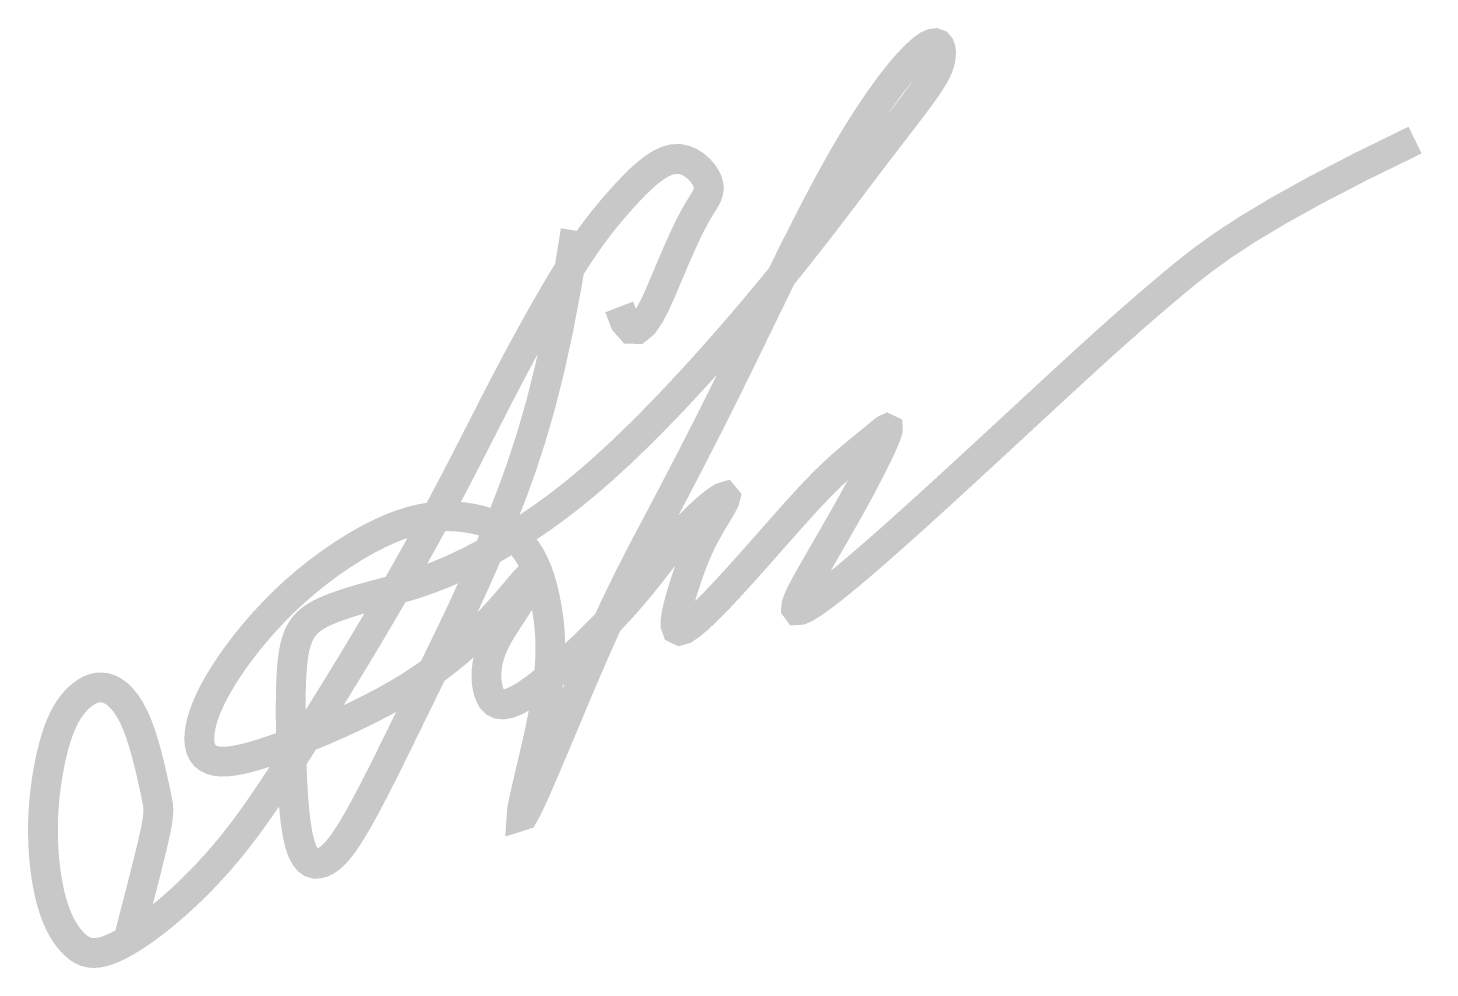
# Model space of a CAD drawing. Header units: millimetres. Extents: x 2963 to 3903, y 1233 to 1864.
import ezdxf

# ---------------------------------------------------------------- set-up
doc = ezdxf.new("R2010")
doc.units = ezdxf.units.MM
doc.layers.add('0_Текст', color=7, linetype='Continuous', lineweight=25)

msp = doc.modelspace()

# ---------------------------------------------------------------- linework, layer by layer
at = {"layer": '0_Текст', "color": 5, "lineweight": 0, "const_width": 20}
for points in [[(3330.01, 1728.1), (3324.37, 1693.17), (3318.55, 1662.31), (3312.57, 1635.04), (3306.47, 1610.86), (3300.24, 1589.3), (3293.92, 1569.88), (3287.52, 1552.12), (3281.06, 1535.53), (3274.56, 1519.71), (3268.03, 1504.51), (3261.49, 1489.85), (3254.96, 1475.68), (3248.45, 1461.91), (3241.97, 1448.47), (3235.55, 1435.3), (3229.19, 1422.31), (3222.93, 1409.47), (3216.79, 1396.88), (3210.81, 1384.68), (3205.05, 1373), (3199.55, 1361.98), (3194.33, 1351.75), (3189.45, 1342.45), (3184.96, 1334.22), (3180.86, 1327.14), (3177.14, 1321.18), (3173.75, 1316.23), (3170.63, 1312.22), (3167.73, 1309.05), (3165.02, 1306.63), (3162.43, 1304.88), (3159.92, 1303.69), (3157.46, 1303.03), (3155.05, 1302.98), (3152.73, 1303.66), (3150.53, 1305.21), (3148.47, 1307.74), (3146.58, 1311.39), (3144.88, 1316.29), (3143.42, 1322.55), (3142.19, 1330.23), (3141.2, 1339.11), (3140.41, 1348.89), (3139.81, 1359.28), (3139.37, 1369.98), (3139.07, 1380.7), (3138.89, 1391.13), (3138.81, 1400.99), (3138.81, 1410.02), (3138.9, 1418.24), (3139.12, 1425.66), (3139.47, 1432.35), (3139.99, 1438.34), (3140.69, 1443.69), (3141.6, 1448.43), (3142.74, 1452.61), (3144.13, 1456.27), (3145.79, 1459.48), (3147.71, 1462.29), (3149.93, 1464.75), (3152.43, 1466.93), (3155.25, 1468.89), (3158.37, 1470.68), (3161.83, 1472.36), (3165.61, 1473.97), (3169.7, 1475.54), (3174.08, 1477.07), (3178.7, 1478.57), (3183.54, 1480.04), (3188.57, 1481.49), (3193.77, 1482.93), (3199.1, 1484.36), (3204.55, 1485.81), (3210.17, 1487.32), (3216, 1488.98), (3222.12, 1490.86), (3228.57, 1493.02), (3235.42, 1495.55), (3242.72, 1498.51), (3250.52, 1501.98), (3258.88, 1506.01), (3267.74, 1510.63), (3277.03, 1515.81), (3286.68, 1521.58), (3296.62, 1527.91), (3306.8, 1534.82), (3317.13, 1542.3), (3327.54, 1550.35), (3337.99, 1558.95), (3348.43, 1568.05), (3358.83, 1577.57), (3369.16, 1587.43), (3379.39, 1597.57), (3389.48, 1607.91), (3399.42, 1618.38), (3409.17, 1628.9), (3418.7, 1639.4), (3428, 1649.86), (3437.05, 1660.24), (3445.86, 1670.52), (3454.4, 1680.67), (3462.67, 1690.66), (3470.65, 1700.47), (3478.35, 1710.07), (3485.74, 1719.43), (3492.84, 1728.54), (3499.65, 1737.38), (3506.18, 1745.93), (3512.45, 1754.19), (3518.45, 1762.13), (3524.21, 1769.74), (3529.72, 1777), (3535, 1783.9), (3540.02, 1790.44), (3544.77, 1796.61), (3549.22, 1802.4), (3553.35, 1807.81), (3557.15, 1812.83), (3560.59, 1817.47), (3563.65, 1821.7), (3566.31, 1825.55), (3568.59, 1829.05), (3570.51, 1832.25), (3572.08, 1835.2), (3573.32, 1837.95), (3574.24, 1840.55), (3574.87, 1843.04), (3575.21, 1845.49), (3575.28, 1847.9), (3575.01, 1850.14), (3574.35, 1852.01), (3573.22, 1853.33), (3571.55, 1853.94), (3569.27, 1853.65), (3566.33, 1852.28), (3562.64, 1849.65), (3558.16, 1845.6), (3552.93, 1840.11), (3547.02, 1833.17), (3540.49, 1824.79), (3533.4, 1814.95), (3525.82, 1803.66), (3517.8, 1790.91), (3509.42, 1776.71), (3500.73, 1761.09), (3491.83, 1744.32), (3482.81, 1726.73), (3473.75, 1708.63), (3464.76, 1690.32), (3455.91, 1672.14), (3447.29, 1654.39), (3439.01, 1637.4), (3431.13, 1621.41), (3423.65, 1606.41), (3416.54, 1592.34), (3409.79, 1579.12), (3403.36, 1566.68), (3397.25, 1554.94), (3391.42, 1543.84), (3385.86, 1533.3), (3380.53, 1523.21), (3375.35, 1513.33), (3370.21, 1503.38), (3365.01, 1493.09), (3359.66, 1482.17), (3354.05, 1470.34), (3348.1, 1457.33), (3341.69, 1442.86), (3334.79, 1426.83), (3327.62, 1409.88), (3320.48, 1392.86), (3313.63, 1376.58), (3307.37, 1361.88), (3301.99, 1349.58), (3297.75, 1340.51), (3294.96, 1335.51), (3293.79, 1335.14), (3294.05, 1338.9), (3295.44, 1346.03), (3297.65, 1355.78), (3300.39, 1367.38), (3303.36, 1380.07), (3306.26, 1393.1), (3308.79, 1405.71), (3310.71, 1417.28), (3312.03, 1427.79), (3312.81, 1437.35), (3313.09, 1446.09), (3312.96, 1454.13), (3312.46, 1461.59), (3311.67, 1468.58), (3310.63, 1475.23), (3309.4, 1481.64), (3307.96, 1487.8), (3306.29, 1493.68), (3304.36, 1499.25), (3302.13, 1504.48), (3299.59, 1509.35), (3296.71, 1513.82), (3293.45, 1517.88), (3289.81, 1521.48), (3285.79, 1524.65), (3281.45, 1527.4), (3276.81, 1529.76), (3271.9, 1531.72), (3266.77, 1533.32), (3261.44, 1534.58), (3255.95, 1535.49), (3250.33, 1536.09), (3244.55, 1536.32), (3238.59, 1536.15), (3232.42, 1535.54), (3226.01, 1534.43), (3219.34, 1532.79), (3212.38, 1530.58), (3205.09, 1527.75), (3197.48, 1524.27), (3189.61, 1520.18), (3181.55, 1515.54), (3173.4, 1510.38), (3165.24, 1504.78), (3157.16, 1498.78), (3149.23, 1492.43), (3141.55, 1485.78), (3134.18, 1478.9), (3127.16, 1471.84), (3120.53, 1464.69), (3114.3, 1457.52), (3108.52, 1450.39), (3103.19, 1443.38), (3098.36, 1436.56), (3094.05, 1430.01), (3090.28, 1423.78), (3087.04, 1417.89), (3084.3, 1412.34), (3082.05, 1407.12), (3080.27, 1402.24), (3078.94, 1397.69), (3078.04, 1393.48), (3077.55, 1389.61), (3077.45, 1386.08), (3077.75, 1382.9), (3078.47, 1380.08), (3079.61, 1377.63), (3081.19, 1375.58), (3083.22, 1373.93), (3085.7, 1372.69), (3088.66, 1371.88), (3092.11, 1371.51), (3096.08, 1371.59), (3100.62, 1372.11), (3105.76, 1373.09), (3111.54, 1374.51), (3118, 1376.39), (3125.18, 1378.73), (3133.12, 1381.53), (3141.83, 1384.79), (3151.17, 1388.47), (3160.98, 1392.53), (3171.09, 1396.95), (3181.32, 1401.67), (3191.53, 1406.67), (3201.53, 1411.9), (3211.16, 1417.33), (3220.28, 1422.92), (3228.88, 1428.63), (3236.97, 1434.43), (3244.57, 1440.29), (3251.69, 1446.18), (3258.35, 1452.06), (3264.55, 1457.9), (3270.32, 1463.67), (3275.67, 1469.32), (3280.56, 1474.75), (3284.97, 1479.82), (3288.88, 1484.42), (3292.25, 1488.43), (3295.05, 1491.72), (3297.26, 1494.17), (3298.84, 1495.66), (3299.79, 1496.1), (3300.13, 1495.59), (3299.94, 1494.25), (3299.25, 1492.19), (3298.12, 1489.55), (3296.62, 1486.46), (3294.78, 1483.03), (3292.67, 1479.38), (3290.34, 1475.64), (3287.86, 1471.83), (3285.31, 1467.95), (3282.76, 1464.03), (3280.28, 1460.06), (3277.95, 1456.08), (3275.84, 1452.08), (3274.03, 1448.08), (3272.57, 1444.09), (3271.46, 1440.14), (3270.7, 1436.26), (3270.27, 1432.46), (3270.15, 1428.79), (3270.33, 1425.27), (3270.81, 1421.93), (3271.56, 1418.79), (3272.59, 1415.9), (3273.99, 1413.41), (3275.87, 1411.47), (3278.32, 1410.26), (3281.46, 1409.93), (3285.39, 1410.65), (3290.21, 1412.57), (3296.03, 1415.87), (3302.9, 1420.63), (3310.63, 1426.67), (3318.96, 1433.72), (3327.64, 1441.53), (3336.43, 1449.82), (3345.07, 1458.34), (3353.32, 1466.82), (3360.93, 1475.01), (3367.7, 1482.69), (3373.72, 1489.86), (3379.12, 1496.57), (3384.03, 1502.87), (3388.59, 1508.79), (3392.95, 1514.4), (3397.23, 1519.73), (3401.57, 1524.83), (3406.07, 1529.73), (3410.61, 1534.34), (3415.03, 1538.54), (3419.19, 1542.21), (3422.91, 1545.25), (3426.06, 1547.54), (3428.47, 1548.96), (3429.98, 1549.41), (3430.49, 1548.8), (3430.1, 1547.23), (3428.97, 1544.85), (3427.26, 1541.78), (3425.11, 1538.16), (3422.68, 1534.13), (3420.14, 1529.83), (3417.63, 1525.39), (3415.28, 1520.93), (3413.09, 1516.43), (3411.05, 1511.87), (3409.12, 1507.23), (3407.29, 1502.46), (3405.53, 1497.53), (3403.82, 1492.43), (3402.13, 1487.11), (3400.47, 1481.6), (3398.98, 1476.14), (3397.83, 1471.01), (3397.17, 1466.5), (3397.19, 1462.9), (3398.04, 1460.5), (3399.89, 1459.59), (3402.91, 1460.46), (3407.2, 1463.29), (3412.61, 1467.86), (3418.89, 1473.84), (3425.82, 1480.92), (3433.17, 1488.75), (3440.71, 1497.03), (3448.22, 1505.42), (3455.46, 1513.59), (3462.25, 1521.29), (3468.6, 1528.47), (3474.54, 1535.16), (3480.14, 1541.4), (3485.42, 1547.19), (3490.45, 1552.57), (3495.27, 1557.57), (3499.92, 1562.2), (3504.45, 1566.5), (3508.83, 1570.47), (3513.04, 1574.13), (3517.03, 1577.5), (3520.79, 1580.6), (3524.29, 1583.43), (3527.48, 1586), (3530.35, 1588.35), (3532.86, 1590.45), (3535, 1592.26), (3536.75, 1593.68), (3538.08, 1594.63), (3538.99, 1595.04), (3539.46, 1594.82), (3539.47, 1593.89), (3539, 1592.16), (3538.04, 1589.59), (3536.62, 1586.23), (3534.79, 1582.17), (3532.57, 1577.48), (3530, 1572.24), (3527.12, 1566.55), (3523.97, 1560.48), (3520.58, 1554.12), (3517, 1547.55), (3513.26, 1540.82), (3509.42, 1534.01), (3505.53, 1527.18), (3501.63, 1520.39), (3497.78, 1513.71), (3494.02, 1507.18), (3490.4, 1500.89), (3486.99, 1494.9), (3483.92, 1489.35), (3481.34, 1484.38), (3479.4, 1480.14), (3478.25, 1476.77), (3478.04, 1474.42), (3478.91, 1473.25), (3481.02, 1473.38), (3484.49, 1474.95), (3489.3, 1477.93), (3495.41, 1482.28), (3502.77, 1487.97), (3511.36, 1494.94), (3521.12, 1503.16), (3532.01, 1512.58), (3543.99, 1523.15), (3556.98, 1534.8), (3570.74, 1547.29), (3584.99, 1560.33), (3599.46, 1573.65), (3613.87, 1586.95), (3627.93, 1599.97), (3641.38, 1612.43), (3653.93, 1624.03), (3665.4, 1634.58), (3675.9, 1644.18), (3685.65, 1653.02), (3694.87, 1661.27), (3703.76, 1669.13), (3712.54, 1676.77), (3721.42, 1684.38), (3730.6, 1692.13), (3740.41, 1700.23), (3751.57, 1708.93), (3764.91, 1718.51), (3781.27, 1729.23), (3801.47, 1741.35), (3826.35, 1755.17), (3856.73, 1770.93), (3893.45, 1788.92)], [(3359.26, 1676.88), (3363.13, 1666.81), (3367.19, 1662.16), (3371.38, 1662.02), (3375.61, 1665.49), (3379.82, 1671.65), (3383.93, 1679.61), (3387.87, 1688.46), (3391.56, 1697.28), (3394.96, 1705.33), (3398.06, 1712.53), (3400.9, 1718.92), (3403.5, 1724.59), (3405.9, 1729.6), (3408.12, 1734), (3410.19, 1737.88), (3412.14, 1741.28), (3413.98, 1744.3), (3415.65, 1746.99), (3417.1, 1749.44), (3418.26, 1751.75), (3419.05, 1753.97), (3419.41, 1756.21), (3419.28, 1758.54), (3418.59, 1761.04), (3417.3, 1763.76), (3415.43, 1766.57), (3413.06, 1769.3), (3410.23, 1771.8), (3407.02, 1773.9), (3403.47, 1775.43), (3399.64, 1776.23), (3395.6, 1776.15), (3391.4, 1775.05), (3387.09, 1773.04), (3382.69, 1770.24), (3378.24, 1766.8), (3373.79, 1762.85), (3369.37, 1758.52), (3365.01, 1753.95), (3360.76, 1749.27), (3356.64, 1744.6), (3352.61, 1739.86), (3348.61, 1734.97), (3344.61, 1729.83), (3340.55, 1724.35), (3336.37, 1718.44), (3332.03, 1711.99), (3327.48, 1704.93), (3322.69, 1697.18), (3317.68, 1688.82), (3312.5, 1679.95), (3307.22, 1670.68), (3301.87, 1661.09), (3296.51, 1651.31), (3291.18, 1641.42), (3285.94, 1631.54), (3280.82, 1621.74), (3275.8, 1612.01), (3270.84, 1602.3), (3265.89, 1592.59), (3260.91, 1582.83), (3255.86, 1572.98), (3250.71, 1563.01), (3245.41, 1552.88), (3239.93, 1542.56), (3234.28, 1532.07), (3228.47, 1521.44), (3222.52, 1510.71), (3216.45, 1499.91), (3210.28, 1489.06), (3204.02, 1478.2), (3197.69, 1467.37), (3191.31, 1456.58), (3184.91, 1445.88), (3178.49, 1435.28), (3172.1, 1424.81), (3165.74, 1414.5), (3159.45, 1404.37), (3153.26, 1394.46), (3147.17, 1384.78), (3141.21, 1375.36), (3135.37, 1366.2), (3129.6, 1357.32), (3123.89, 1348.72), (3118.2, 1340.41), (3112.51, 1332.37), (3106.79, 1324.64), (3101.02, 1317.2), (3095.17, 1310.06), (3089.26, 1303.23), (3083.33, 1296.72), (3077.39, 1290.54), (3071.48, 1284.68), (3065.62, 1279.17), (3059.85, 1274), (3054.18, 1269.18), (3048.65, 1264.72), (3043.29, 1260.64), (3038.11, 1256.95), (3033.15, 1253.66), (3028.44, 1250.78), (3023.99, 1248.34), (3019.83, 1246.34), (3016, 1244.8), (3012.51, 1243.73), (3009.31, 1243.12), (3006.39, 1242.95), (3003.68, 1243.22), (3001.15, 1243.9), (2998.76, 1244.98), (2996.46, 1246.44), (2994.22, 1248.28), (2992, 1250.48), (2989.81, 1253.06), (2987.66, 1256.02), (2985.59, 1259.39), (2983.61, 1263.18), (2981.73, 1267.41), (2979.99, 1272.09), (2978.39, 1277.23), (2976.96, 1282.85), (2975.71, 1288.89), (2974.65, 1295.28), (2973.79, 1301.98), (2973.14, 1308.9), (2972.71, 1315.99), (2972.51, 1323.18), (2972.55, 1330.42), (2972.84, 1337.64), (2973.36, 1344.78), (2974.09, 1351.78), (2974.99, 1358.59), (2976.06, 1365.14), (2977.26, 1371.39), (2978.57, 1377.27), (2979.96, 1382.72), (2981.43, 1387.7), (2982.96, 1392.23), (2984.58, 1396.35), (2986.28, 1400.08), (2988.07, 1403.47), (2989.97, 1406.54), (2991.98, 1409.34), (2994.11, 1411.89), (2996.36, 1414.22), (2998.72, 1416.29), (3001.19, 1418.07), (3003.74, 1419.51), (3006.36, 1420.56), (3009.04, 1421.19), (3011.78, 1421.34), (3014.54, 1420.98), (3017.33, 1420.07), (3020.12, 1418.58), (3022.88, 1416.49), (3025.61, 1413.78), (3028.29, 1410.43), (3030.88, 1406.42), (3033.38, 1401.74), (3035.76, 1396.35), (3038, 1390.28), (3040.1, 1383.72), (3042.03, 1376.89), (3043.8, 1370.01), (3045.39, 1363.31), (3046.79, 1357.01), (3048, 1351.34), (3048.99, 1346.53), (3049.72, 1342.56), (3050, 1338.54), (3049.59, 1333.31), (3048.27, 1325.73), (3045.8, 1314.67), (3041.94, 1298.99), (3036.46, 1277.54), (3029.14, 1249.18)]]:
    msp.add_lwpolyline(points, dxfattribs=at)

doc.saveas('drawing.dxf')
